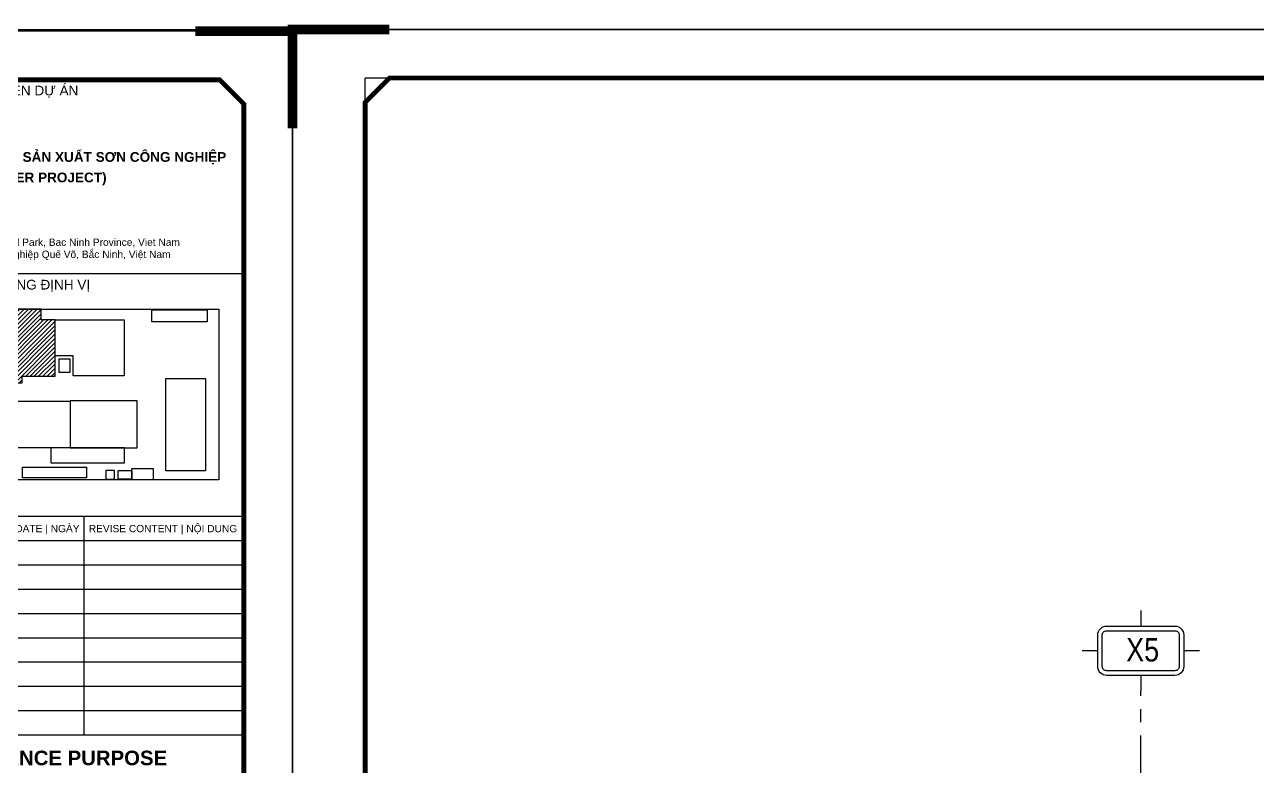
# Model space of a CAD drawing. Header units: inches. Extents: x 340055 to 349452, y -34649 to -30845.
# Drawn here: x 345492.2 to 345786.7, y -32995.8 to -32818.7 of the extents above; entities that cross this region are included whole.
import ezdxf
from ezdxf.enums import TextEntityAlignment as Align

# ---------------------------------------------------------------- set-up
doc = ezdxf.new("R2010")
doc.units = ezdxf.units.IN
doc.header["$MEASUREMENT"] = 0
doc.linetypes.add('CENTER2', pattern=[28.575, 19.05, -3.175, 3.175, -3.175])
for name, color, linetype in [('3', 3, 'Continuous'), ('7', 7, 'Continuous'), ('8', 8, 'Continuous'), ('NET IN', 3, 'Continuous')]:
    doc.layers.add(name, color=color, linetype=linetype)
for name, color, linetype, lineweight in [('TL-TIILE BLOCK A2$0$TL-TITLE BLOCK - TEXT @ 1', 7, 'Continuous', 25), ('TL-TIILE BLOCK A2$0$TL-TITLE BLOCK 1', 7, 'Continuous', 50), ('TL-TIILE BLOCK A2$0$TL-TITLE BLOCK 2', 7, 'Continuous', 25), ('TL-TITLE BLOCK - TEXT', 7, 'Continuous', 25)]:
    doc.layers.add(name, color=color, linetype=linetype, lineweight=lineweight)
doc.styles.add('hx2', font='')
doc.styles.add('TL-TIILE BLOCK A2$0$MEP-TEXT T.BLOCK 1', font='arial.ttf', dxfattribs={"height": 1.5})
doc.styles.add('TL-TIILE BLOCK A2$0$MEP-TEXT T.BLOCK 2', font='arial.ttf')
doc.styles.add('TL-TIILE BLOCK A2$0$MEP-TEXT T.BLOCK 3', font='arial.ttf', dxfattribs={"height": 3})
doc.styles.get('hx2').set_extended_font_data('.VnArial NarrowH')

# ---------------------------------------------------------------- blocks, each defined once
blk = doc.blocks.new('TENTRUC')
at = {"layer": '7'}
for p, q in [((0, 8.27), (0, 10.26)), ((-7.48, 5.13), (-5.48, 5.13)), ((5.48, 5.13), (7.48, 5.13)), ((0, 0), (0, 2))]:
    blk.add_line(p, q, dxfattribs=at)
blk.add_lwpolyline([(-4.36, 8.27), (4.36, 8.27, -0.414214), (5.48, 7.14), (5.48, 3.12, -0.414214), (4.36, 2), (-4.36, 2, -0.414214), (-5.48, 3.12), (-5.48, 7.14, -0.414214)], format="xyb", close=True, dxfattribs=at)
at = {"layer": '8', "ltscale": 15}
blk.add_lwpolyline([(-4.36, 7.68), (4.36, 7.68, -0.414214), (4.9, 7.14), (4.9, 3.12, -0.414214), (4.36, 2.58), (-4.36, 2.58, -0.414214), (-4.9, 3.12), (-4.9, 7.14, -0.414214)], format="xyb", close=True, dxfattribs=at)
at = {"layer": '3', "style": 'hx2'}
blk.add_attdef('TR', text='', height=2.9, dxfattribs=at).set_placement((-0.16, 3.83), align=Align.CENTER)
blk = doc.blocks.new('kt kien truc 1')
at = {"layer": 'TL-TITLE BLOCK - TEXT', "ltscale": 5}
h = blk.add_hatch(dxfattribs=at)
h.set_pattern_fill('ANSI31', color=252, scale=5)
h.set_pattern_definition([(45, (0.60566, 1.00843), (-0.44194174, 0.44194174), [])])
h.paths.add_polyline_path([(545.12, 360.52), (542.22, 360.52), (542.22, 362.74), (533.38, 362.74), (533.38, 360.49), (529, 360.49), (529, 362.74), (520.15, 362.74), (520.15, 360.49), (516.81, 360.49), (516.81, 352.55), (513.24, 352.56), (513.24, 348.16), (516.7, 348.16), (516.7, 347.6), (538.32, 347.6), (538.32, 348.92), (545.12, 348.92)])
at = {"layer": 'Defpoints'}
for p in [(20, 410), (15, 405)]:
    blk.add_line(p, (15, 410), dxfattribs=at)
at = {"layer": 'Defpoints', "color": 8, "const_width": 2}
for points in [[(0, 400), (0, 420), (20, 420)], [(594, 400), (594, 420), (574, 420)]]:
    blk.add_lwpolyline(points, dxfattribs=at)
at = {"layer": 'Defpoints', "color": 8}
blk.add_lwpolyline([(0, 0), (594, 0), (594, 420), (0, 420)], close=True, dxfattribs=at)
at = {"layer": 'TL-TIILE BLOCK A2$0$TL-TITLE BLOCK 1', "const_width": 1}
blk.add_lwpolyline([(20, 10), (579, 10), (584, 15), (584, 405), (579, 410), (20, 410), (15, 405), (15, 15)], close=True, dxfattribs=at)
at = {"layer": 'TL-TIILE BLOCK A2$0$TL-TITLE BLOCK 2'}
for p, q in [((584, 370), (509, 370)), ((584, 320), (509, 320)), ((584, 320), (509, 320)), ((551, 320), (551, 275)), ((584, 315), (509, 315)), ((584, 310), (509, 310)), ((584, 305), (509, 305)), ((584, 300), (509, 300)), ((584, 295), (509, 295)), ((584, 290), (509, 290)), ((584, 285), (509, 285)), ((584, 280), (509, 280)), ((584, 275), (509, 275))]:
    blk.add_line(p, q, dxfattribs=at)
at = {"layer": 'TL-TITLE BLOCK - TEXT'}
for points in [[(513.08, 362.74), (578.82, 362.74), (578.82, 327.57), (513.08, 327.57)], [(565.02, 362.59), (576.46, 362.59), (576.46, 360.17), (565.02, 360.17)], [(545.92, 352.48), (548.14, 352.48), (548.14, 349.71), (545.92, 349.71)], [(567.94, 348.43), (576.11, 348.43), (576.11, 329.45), (567.94, 329.45)], [(526.77, 343.77), (548.22, 343.77), (548.22, 334.18), (526.77, 334.18)], [(548.22, 334.18), (562.02, 334.18), (562.02, 343.86), (548.22, 343.86)], [(544.26, 331.1), (559.38, 331.1), (559.38, 334.18), (544.26, 334.18)], [(538.4, 330.18), (551.6, 330.18), (551.6, 327.98), (538.4, 327.98)], [(557.33, 329.49), (555.56, 329.49), (555.56, 327.72), (557.33, 327.72)], [(558.07, 329.49), (560.93, 329.49), (560.93, 327.69), (558.07, 327.69)], [(560.93, 329.89), (565.33, 329.89), (565.33, 327.6), (560.93, 327.6)]]:
    blk.add_lwpolyline(points, close=True, dxfattribs=at)
for points in [[(545.12, 360.52), (542.22, 360.52), (542.22, 362.74), (533.38, 362.74), (533.38, 360.49), (529, 360.49), (529, 362.74), (520.15, 362.74), (520.15, 360.49), (516.81, 360.49), (516.81, 352.55), (513.24, 352.56), (513.24, 348.16), (516.7, 348.16), (516.7, 347.6), (538.32, 347.6), (538.32, 348.92), (545.12, 348.92), (545.12, 360.52)], [(545.12, 360.52), (559.34, 360.52), (559.34, 349.03), (548.86, 349.03), (548.86, 353.14), (545.12, 353.14), (545.12, 360.52)]]:
    blk.add_lwpolyline(points, dxfattribs=at)
at = {"layer": 'TL-TIILE BLOCK A2$0$TL-TITLE BLOCK - TEXT @ 1', "attachment_point": 1}
for s, width, insert, char_height, style in [('PROJECT TITLE | TÊN DỰ ÁN', 66.5482, (510.78, 408.79), 2, 'TL-TIILE BLOCK A2$0$MEP-TEXT T.BLOCK 2'), ('\\pi0.50923;{\\fArial|b1|i0|c0|p34;MỞ RỘNG XƯỞNG SẢN XUẤT SƠN CÔNG NGHIỆP}', 68.8384, (511.72, 395.1), 2, 'TL-TIILE BLOCK A2$0$MEP-TEXT T.BLOCK 3'), ('\\pi0.50924;{\\fArial|b1|i0|c0|p34;(POWER PROJECT)}', 32.1689, (528.82, 390.88), 2, 'TL-TIILE BLOCK A2$0$MEP-TEXT T.BLOCK 3'), ('ADD:^II4-1, Que Vo Industrial Park, Bac Ninh Province, Viet Nam ', 66.5482, (510.78, 377.29), 1.5, 'TL-TIILE BLOCK A2$0$MEP-TEXT T.BLOCK 1'), ('Địa chỉ: Lô I4-1, Khu công nghiệp Quế Võ, Bắc Ninh, Việt Nam', 66.5482, (510.78, 374.79), 1.5, 'TL-TIILE BLOCK A2$0$MEP-TEXT T.BLOCK 1'), ('KEY PLAN | MẶT BẰNG ĐỊNH VỊ', 66.5482, (510.78, 368.79), 2, 'TL-TIILE BLOCK A2$0$MEP-TEXT T.BLOCK 2'), ('ISSUE DATE | NGÀY', 37.618, (530.04, 318.29), 1.5, 'TL-TIILE BLOCK A2$0$MEP-TEXT T.BLOCK 1'), ('REVISE CONTENT | NỘI DUNG', 37.618, (552.04, 318.29), 1.5, 'TL-TIILE BLOCK A2$0$MEP-TEXT T.BLOCK 1'), ('\\pi11.8638;{\\fArial|b1|i0|c0|p34;ISSUANCE PURPOSE}', 66.5482, (513.01, 271.79), 3, 'TL-TIILE BLOCK A2$0$MEP-TEXT T.BLOCK 3')]:
    blk.add_mtext_dynamic_manual_height_columns(s, width=width, gutter_width=15, heights=[0], dxfattribs=dict(at, insert=insert, char_height=char_height, style=style))

msp = doc.modelspace()

# ---------------------------------------------------------------- linework, layer by layer
at = {"color": 8, "linetype": 'CENTER2'}
msp.add_line((345758.8031, -33178.9894), (345758.8031, -32977.8428), dxfattribs=at)
at = {"layer": 'NET IN'}
for points in [[(344867.3504, -32819.8165), (345556.1302, -32819.8165), (345556.1302, -33306.4171), (344867.3504, -33306.4171)], [(345556.1302, -32819.8165), (346244.9101, -32819.8165), (346244.9101, -33306.4171), (345556.1302, -33306.4171)]]:
    msp.add_lwpolyline(points, close=True, dxfattribs=at)

# ---------------------------------------------------------------- block references
at = {"layer": '3', "xscale": 1.159562065285868, "yscale": 1.159562065285868, "zscale": 1.159562065285868}
for p in [(344867.3504, -33307.2481), (345556.1302, -33306.8326)]:
    msp.add_blockref('kt kien truc 1', p, dxfattribs=at)
at = {"layer": '3'}
ref = msp.add_blockref('TENTRUC', (345758.8031, -32958.596), dxfattribs=dict(at, xscale=1.875, yscale=1.875, zscale=1.875, rotation=180))
ref.add_attrib('TR', 'X5', dxfattribs={"layer": '0', "height": 5.625, "style": 'hx2'}).set_placement((345759.2508, -32970.7875), align=Align.CENTER)

doc.saveas('drawing.dxf')
